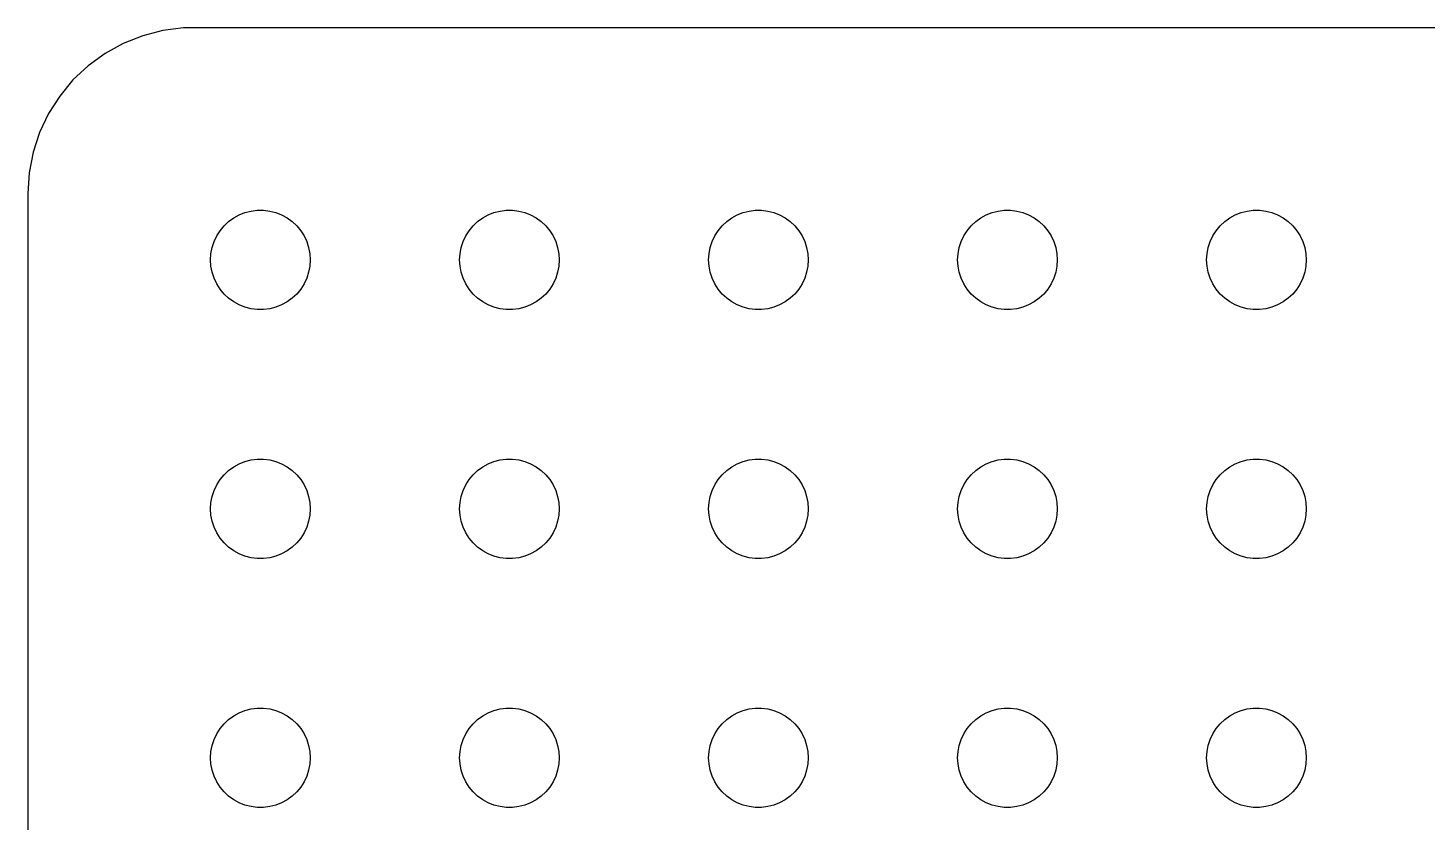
# Model space of a CAD drawing. Header units: metres. Extents: x -180 to 180, y -22 to 22.
# Drawn here: x -179.5 to -137.36, y -1.94 to 21.99 of the extents above; entities that cross this region are included whole.
import ezdxf

# ---------------------------------------------------------------- set-up
doc = ezdxf.new("R2010")
doc.units = ezdxf.units.M

msp = doc.modelspace()

# ---------------------------------------------------------------- linework, layer by layer
for p, q in [((-174.814, 21.9901), (-175.437, 21.9114)), ((174.814, 21.9901), (-174.814, 21.9901)), ((-176.629, 21.5241), (-177.179, 21.2216)), ((-176.045, 21.7553), (-176.629, 21.5241)), ((-175.437, 21.9114), (-176.045, 21.7553)), ((-177.179, 21.2216), (-177.687, 20.8526)), ((-177.687, 20.8526), (-178.145, 20.4227)), ((-178.145, 20.4227), (-178.545, 19.9389)), ((-178.545, 19.9389), (-178.882, 19.4088)), ((-178.882, 19.4088), (-179.149, 18.8406)), ((-179.149, 18.8406), (-179.343, 18.2434)), ((-179.343, 18.2434), (-179.461, 17.6267)), ((-179.461, 17.6267), (-179.5, 17)), ((-179.5, 17), (-179.5, -17)), ((-172.964, 16.4266), (-172.781, 16.4734)), ((-172.781, 16.4734), (-172.594, 16.497)), ((-172.594, 16.497), (-172.406, 16.497)), ((-172.406, 16.497), (-172.219, 16.4734)), ((-172.219, 16.4734), (-172.036, 16.4266)), ((-165.464, 16.4266), (-165.281, 16.4734)), ((-165.281, 16.4734), (-165.094, 16.497)), ((-165.094, 16.497), (-164.906, 16.497)), ((-164.906, 16.497), (-164.719, 16.4734)), ((-164.719, 16.4734), (-164.536, 16.4266)), ((-157.964, 16.4266), (-157.781, 16.4734)), ((-157.781, 16.4734), (-157.594, 16.497)), ((-157.594, 16.497), (-157.406, 16.497)), ((-157.406, 16.497), (-157.219, 16.4734)), ((-157.219, 16.4734), (-157.036, 16.4266)), ((-150.464, 16.4266), (-150.281, 16.4734)), ((-150.281, 16.4734), (-150.094, 16.497)), ((-150.094, 16.497), (-149.906, 16.497)), ((-149.906, 16.497), (-149.719, 16.4734)), ((-149.719, 16.4734), (-149.536, 16.4266)), ((-142.964, 16.4266), (-142.781, 16.4734)), ((-142.781, 16.4734), (-142.594, 16.497)), ((-142.594, 16.497), (-142.406, 16.497)), ((-142.406, 16.497), (-142.219, 16.4734)), ((-142.219, 16.4734), (-142.036, 16.4266)), ((-173.714, 15.8817), (-173.593, 16.0268)), ((-173.593, 16.0268), (-173.456, 16.1558)), ((-173.456, 16.1558), (-173.304, 16.2665)), ((-173.304, 16.2665), (-173.139, 16.3572)), ((-173.139, 16.3572), (-172.964, 16.4266)), ((-172.036, 16.4266), (-171.861, 16.3572)), ((-171.861, 16.3572), (-171.696, 16.2665)), ((-171.696, 16.2665), (-171.544, 16.1558)), ((-171.544, 16.1558), (-171.407, 16.0268)), ((-171.407, 16.0268), (-171.286, 15.8817)), ((-166.214, 15.8817), (-166.093, 16.0268)), ((-166.093, 16.0268), (-165.956, 16.1558)), ((-165.956, 16.1558), (-165.804, 16.2665)), ((-165.804, 16.2665), (-165.639, 16.3572)), ((-165.639, 16.3572), (-165.464, 16.4266)), ((-164.536, 16.4266), (-164.361, 16.3572)), ((-164.361, 16.3572), (-164.196, 16.2665)), ((-164.196, 16.2665), (-164.044, 16.1558)), ((-164.044, 16.1558), (-163.907, 16.0268)), ((-163.907, 16.0268), (-163.786, 15.8817)), ((-158.714, 15.8817), (-158.593, 16.0268)), ((-158.593, 16.0268), (-158.456, 16.1558)), ((-158.456, 16.1558), (-158.304, 16.2665)), ((-158.304, 16.2665), (-158.139, 16.3572)), ((-158.139, 16.3572), (-157.964, 16.4266)), ((-157.036, 16.4266), (-156.861, 16.3572)), ((-156.861, 16.3572), (-156.696, 16.2665)), ((-156.696, 16.2665), (-156.544, 16.1558)), ((-156.544, 16.1558), (-156.407, 16.0268)), ((-156.407, 16.0268), (-156.286, 15.8817)), ((-151.214, 15.8817), (-151.093, 16.0268)), ((-151.093, 16.0268), (-150.956, 16.1558)), ((-150.956, 16.1558), (-150.804, 16.2665)), ((-150.804, 16.2665), (-150.639, 16.3572)), ((-150.639, 16.3572), (-150.464, 16.4266)), ((-149.536, 16.4266), (-149.361, 16.3572)), ((-149.361, 16.3572), (-149.196, 16.2665)), ((-149.196, 16.2665), (-149.044, 16.1558)), ((-149.044, 16.1558), (-148.907, 16.0268)), ((-148.907, 16.0268), (-148.786, 15.8817)), ((-143.714, 15.8817), (-143.593, 16.0268)), ((-143.593, 16.0268), (-143.456, 16.1558)), ((-143.456, 16.1558), (-143.304, 16.2665)), ((-143.304, 16.2665), (-143.139, 16.3572)), ((-143.139, 16.3572), (-142.964, 16.4266)), ((-142.036, 16.4266), (-141.861, 16.3572)), ((-141.861, 16.3572), (-141.696, 16.2665)), ((-141.696, 16.2665), (-141.544, 16.1558)), ((-141.544, 16.1558), (-141.407, 16.0268)), ((-141.407, 16.0268), (-141.286, 15.8817)), ((-173.895, 15.5522), (-173.814, 15.7226)), ((-173.814, 15.7226), (-173.714, 15.8817)), ((-171.286, 15.8817), (-171.186, 15.7226)), ((-171.186, 15.7226), (-171.105, 15.5522)), ((-166.395, 15.5522), (-166.314, 15.7226)), ((-166.314, 15.7226), (-166.214, 15.8817)), ((-163.786, 15.8817), (-163.686, 15.7226)), ((-163.686, 15.7226), (-163.605, 15.5522)), ((-158.895, 15.5522), (-158.814, 15.7226)), ((-158.814, 15.7226), (-158.714, 15.8817)), ((-156.286, 15.8817), (-156.186, 15.7226)), ((-156.186, 15.7226), (-156.105, 15.5522)), ((-151.395, 15.5522), (-151.314, 15.7226)), ((-151.314, 15.7226), (-151.214, 15.8817)), ((-148.786, 15.8817), (-148.686, 15.7226)), ((-148.686, 15.7226), (-148.605, 15.5522)), ((-143.895, 15.5522), (-143.814, 15.7226)), ((-143.814, 15.7226), (-143.714, 15.8817)), ((-141.286, 15.8817), (-141.186, 15.7226)), ((-141.186, 15.7226), (-141.105, 15.5522)), ((-174, 15), (-173.988, 15.188)), ((-173.988, 15.188), (-173.953, 15.373)), ((-173.953, 15.373), (-173.895, 15.5522)), ((-171.105, 15.5522), (-171.047, 15.373)), ((-171.047, 15.373), (-171.012, 15.188)), ((-171.012, 15.188), (-171, 15)), ((-166.5, 15), (-166.488, 15.188)), ((-166.488, 15.188), (-166.453, 15.373)), ((-166.453, 15.373), (-166.395, 15.5522)), ((-163.605, 15.5522), (-163.547, 15.373)), ((-163.547, 15.373), (-163.512, 15.188)), ((-163.512, 15.188), (-163.5, 15)), ((-159, 15), (-158.988, 15.188)), ((-158.988, 15.188), (-158.953, 15.373)), ((-158.953, 15.373), (-158.895, 15.5522)), ((-156.105, 15.5522), (-156.047, 15.373)), ((-156.047, 15.373), (-156.012, 15.188)), ((-156.012, 15.188), (-156, 15)), ((-151.5, 15), (-151.488, 15.188)), ((-151.488, 15.188), (-151.453, 15.373)), ((-151.453, 15.373), (-151.395, 15.5522)), ((-148.605, 15.5522), (-148.547, 15.373)), ((-148.547, 15.373), (-148.512, 15.188)), ((-148.512, 15.188), (-148.5, 15)), ((-144, 15), (-143.988, 15.188)), ((-143.988, 15.188), (-143.953, 15.373)), ((-143.953, 15.373), (-143.895, 15.5522)), ((-141.105, 15.5522), (-141.047, 15.373)), ((-141.047, 15.373), (-141.012, 15.188)), ((-141.012, 15.188), (-141, 15)), ((-173.988, 14.812), (-174, 15)), ((-173.953, 14.627), (-173.988, 14.812)), ((-171.012, 14.812), (-171.047, 14.627)), ((-171, 15), (-171.012, 14.812)), ((-166.488, 14.812), (-166.5, 15)), ((-166.453, 14.627), (-166.488, 14.812)), ((-163.512, 14.812), (-163.547, 14.627)), ((-163.5, 15), (-163.512, 14.812)), ((-158.988, 14.812), (-159, 15)), ((-158.953, 14.627), (-158.988, 14.812)), ((-156.012, 14.812), (-156.047, 14.627)), ((-156, 15), (-156.012, 14.812)), ((-151.488, 14.812), (-151.5, 15)), ((-151.453, 14.627), (-151.488, 14.812)), ((-148.512, 14.812), (-148.547, 14.627)), ((-148.5, 15), (-148.512, 14.812)), ((-143.988, 14.812), (-144, 15)), ((-143.953, 14.627), (-143.988, 14.812)), ((-141.012, 14.812), (-141.047, 14.627)), ((-141, 15), (-141.012, 14.812)), ((-173.895, 14.4478), (-173.953, 14.627)), ((-173.814, 14.2774), (-173.895, 14.4478)), ((-171.105, 14.4478), (-171.186, 14.2774)), ((-171.047, 14.627), (-171.105, 14.4478)), ((-166.395, 14.4478), (-166.453, 14.627)), ((-166.314, 14.2774), (-166.395, 14.4478)), ((-163.605, 14.4478), (-163.686, 14.2774)), ((-163.547, 14.627), (-163.605, 14.4478)), ((-158.895, 14.4478), (-158.953, 14.627)), ((-158.814, 14.2774), (-158.895, 14.4478)), ((-156.105, 14.4478), (-156.186, 14.2774)), ((-156.047, 14.627), (-156.105, 14.4478)), ((-151.395, 14.4478), (-151.453, 14.627)), ((-151.314, 14.2774), (-151.395, 14.4478)), ((-148.605, 14.4478), (-148.686, 14.2774)), ((-148.547, 14.627), (-148.605, 14.4478)), ((-143.895, 14.4478), (-143.953, 14.627)), ((-143.814, 14.2774), (-143.895, 14.4478)), ((-141.105, 14.4478), (-141.186, 14.2774)), ((-141.047, 14.627), (-141.105, 14.4478)), ((-173.714, 14.1183), (-173.814, 14.2774)), ((-173.593, 13.9732), (-173.714, 14.1183)), ((-173.456, 13.8442), (-173.593, 13.9732)), ((-171.407, 13.9732), (-171.544, 13.8442)), ((-171.286, 14.1183), (-171.407, 13.9732)), ((-171.186, 14.2774), (-171.286, 14.1183)), ((-166.214, 14.1183), (-166.314, 14.2774)), ((-166.093, 13.9732), (-166.214, 14.1183)), ((-165.956, 13.8442), (-166.093, 13.9732)), ((-163.907, 13.9732), (-164.044, 13.8442)), ((-163.786, 14.1183), (-163.907, 13.9732)), ((-163.686, 14.2774), (-163.786, 14.1183)), ((-158.714, 14.1183), (-158.814, 14.2774)), ((-158.593, 13.9732), (-158.714, 14.1183)), ((-158.456, 13.8442), (-158.593, 13.9732)), ((-156.407, 13.9732), (-156.544, 13.8442)), ((-156.286, 14.1183), (-156.407, 13.9732)), ((-156.186, 14.2774), (-156.286, 14.1183)), ((-151.214, 14.1183), (-151.314, 14.2774)), ((-151.093, 13.9732), (-151.214, 14.1183)), ((-150.956, 13.8442), (-151.093, 13.9732)), ((-148.907, 13.9732), (-149.044, 13.8442)), ((-148.786, 14.1183), (-148.907, 13.9732)), ((-148.686, 14.2774), (-148.786, 14.1183)), ((-143.714, 14.1183), (-143.814, 14.2774)), ((-143.593, 13.9732), (-143.714, 14.1183)), ((-143.456, 13.8442), (-143.593, 13.9732)), ((-141.407, 13.9732), (-141.544, 13.8442)), ((-141.286, 14.1183), (-141.407, 13.9732)), ((-141.186, 14.2774), (-141.286, 14.1183)), ((-173.304, 13.7335), (-173.456, 13.8442)), ((-173.139, 13.6427), (-173.304, 13.7335)), ((-172.964, 13.5734), (-173.139, 13.6427)), ((-172.781, 13.5266), (-172.964, 13.5734)), ((-172.594, 13.5029), (-172.781, 13.5266)), ((-172.406, 13.5029), (-172.594, 13.5029)), ((-172.219, 13.5266), (-172.406, 13.5029)), ((-172.036, 13.5734), (-172.219, 13.5266)), ((-171.861, 13.6427), (-172.036, 13.5734)), ((-171.696, 13.7335), (-171.861, 13.6427)), ((-171.544, 13.8442), (-171.696, 13.7335)), ((-165.804, 13.7335), (-165.956, 13.8442)), ((-165.639, 13.6427), (-165.804, 13.7335)), ((-165.464, 13.5734), (-165.639, 13.6427)), ((-165.281, 13.5266), (-165.464, 13.5734)), ((-165.094, 13.5029), (-165.281, 13.5266)), ((-164.906, 13.5029), (-165.094, 13.5029)), ((-164.719, 13.5266), (-164.906, 13.5029)), ((-164.536, 13.5734), (-164.719, 13.5266)), ((-164.361, 13.6427), (-164.536, 13.5734)), ((-164.196, 13.7335), (-164.361, 13.6427)), ((-164.044, 13.8442), (-164.196, 13.7335)), ((-158.304, 13.7335), (-158.456, 13.8442)), ((-158.139, 13.6427), (-158.304, 13.7335)), ((-157.964, 13.5734), (-158.139, 13.6427)), ((-157.781, 13.5266), (-157.964, 13.5734)), ((-157.594, 13.5029), (-157.781, 13.5266)), ((-157.406, 13.5029), (-157.594, 13.5029)), ((-157.219, 13.5266), (-157.406, 13.5029)), ((-157.036, 13.5734), (-157.219, 13.5266)), ((-156.861, 13.6427), (-157.036, 13.5734)), ((-156.696, 13.7335), (-156.861, 13.6427)), ((-156.544, 13.8442), (-156.696, 13.7335)), ((-150.804, 13.7335), (-150.956, 13.8442)), ((-150.639, 13.6427), (-150.804, 13.7335)), ((-150.464, 13.5734), (-150.639, 13.6427)), ((-150.281, 13.5266), (-150.464, 13.5734)), ((-150.094, 13.5029), (-150.281, 13.5266)), ((-149.906, 13.5029), (-150.094, 13.5029)), ((-149.719, 13.5266), (-149.906, 13.5029)), ((-149.536, 13.5734), (-149.719, 13.5266)), ((-149.361, 13.6427), (-149.536, 13.5734)), ((-149.196, 13.7335), (-149.361, 13.6427)), ((-149.044, 13.8442), (-149.196, 13.7335)), ((-143.304, 13.7335), (-143.456, 13.8442)), ((-143.139, 13.6427), (-143.304, 13.7335)), ((-142.964, 13.5734), (-143.139, 13.6427)), ((-142.781, 13.5266), (-142.964, 13.5734)), ((-142.594, 13.5029), (-142.781, 13.5266)), ((-142.406, 13.5029), (-142.594, 13.5029)), ((-142.219, 13.5266), (-142.406, 13.5029)), ((-142.036, 13.5734), (-142.219, 13.5266)), ((-141.861, 13.6427), (-142.036, 13.5734)), ((-141.696, 13.7335), (-141.861, 13.6427)), ((-141.544, 13.8442), (-141.696, 13.7335)), ((-173.304, 8.76648), (-173.139, 8.85724)), ((-173.139, 8.85724), (-172.964, 8.92657)), ((-172.964, 8.92657), (-172.781, 8.97342)), ((-172.781, 8.97342), (-172.594, 8.99704)), ((-172.594, 8.99704), (-172.406, 8.99704)), ((-172.406, 8.99704), (-172.219, 8.97342)), ((-172.219, 8.97342), (-172.036, 8.92657)), ((-172.036, 8.92657), (-171.861, 8.85724)), ((-171.861, 8.85724), (-171.696, 8.76648)), ((-165.804, 8.76648), (-165.639, 8.85724)), ((-165.639, 8.85724), (-165.464, 8.92657)), ((-165.464, 8.92657), (-165.281, 8.97342)), ((-165.281, 8.97342), (-165.094, 8.99704)), ((-165.094, 8.99704), (-164.906, 8.99704)), ((-164.906, 8.99704), (-164.719, 8.97342)), ((-164.719, 8.97342), (-164.536, 8.92657)), ((-164.536, 8.92657), (-164.361, 8.85724)), ((-164.361, 8.85724), (-164.196, 8.76648)), ((-158.304, 8.76648), (-158.139, 8.85724)), ((-158.139, 8.85724), (-157.964, 8.92657)), ((-157.964, 8.92657), (-157.781, 8.97342)), ((-157.781, 8.97342), (-157.594, 8.99704)), ((-157.594, 8.99704), (-157.406, 8.99704)), ((-157.406, 8.99704), (-157.219, 8.97342)), ((-157.219, 8.97342), (-157.036, 8.92657)), ((-157.036, 8.92657), (-156.861, 8.85724)), ((-156.861, 8.85724), (-156.696, 8.76648)), ((-150.804, 8.76648), (-150.639, 8.85724)), ((-150.639, 8.85724), (-150.464, 8.92657)), ((-150.464, 8.92657), (-150.281, 8.97342)), ((-150.281, 8.97342), (-150.094, 8.99704)), ((-150.094, 8.99704), (-149.906, 8.99704)), ((-149.906, 8.99704), (-149.719, 8.97342)), ((-149.719, 8.97342), (-149.536, 8.92657)), ((-149.536, 8.92657), (-149.361, 8.85724)), ((-149.361, 8.85724), (-149.196, 8.76648)), ((-143.304, 8.76648), (-143.139, 8.85724)), ((-143.139, 8.85724), (-142.964, 8.92657)), ((-142.964, 8.92657), (-142.781, 8.97342)), ((-142.781, 8.97342), (-142.594, 8.99704)), ((-142.594, 8.99704), (-142.406, 8.99704)), ((-142.406, 8.99704), (-142.219, 8.97342)), ((-142.219, 8.97342), (-142.036, 8.92657)), ((-142.036, 8.92657), (-141.861, 8.85724)), ((-141.861, 8.85724), (-141.696, 8.76648)), ((-173.714, 8.38167), (-173.593, 8.52681)), ((-173.593, 8.52681), (-173.456, 8.65576)), ((-173.456, 8.65576), (-173.304, 8.76648)), ((-171.696, 8.76648), (-171.544, 8.65576)), ((-171.544, 8.65576), (-171.407, 8.52681)), ((-171.407, 8.52681), (-171.286, 8.38167)), ((-166.214, 8.38167), (-166.093, 8.52681)), ((-166.093, 8.52681), (-165.956, 8.65576)), ((-165.956, 8.65576), (-165.804, 8.76648)), ((-164.196, 8.76648), (-164.044, 8.65576)), ((-164.044, 8.65576), (-163.907, 8.52681)), ((-163.907, 8.52681), (-163.786, 8.38167)), ((-158.714, 8.38167), (-158.593, 8.52681)), ((-158.593, 8.52681), (-158.456, 8.65576)), ((-158.456, 8.65576), (-158.304, 8.76648)), ((-156.696, 8.76648), (-156.544, 8.65576)), ((-156.544, 8.65576), (-156.407, 8.52681)), ((-156.407, 8.52681), (-156.286, 8.38167)), ((-151.214, 8.38167), (-151.093, 8.52681)), ((-151.093, 8.52681), (-150.956, 8.65576)), ((-150.956, 8.65576), (-150.804, 8.76648)), ((-149.196, 8.76648), (-149.044, 8.65576)), ((-149.044, 8.65576), (-148.907, 8.52681)), ((-148.907, 8.52681), (-148.786, 8.38167)), ((-143.714, 8.38167), (-143.593, 8.52681)), ((-143.593, 8.52681), (-143.456, 8.65576)), ((-143.456, 8.65576), (-143.304, 8.76648)), ((-141.696, 8.76648), (-141.544, 8.65576)), ((-141.544, 8.65576), (-141.407, 8.52681)), ((-141.407, 8.52681), (-141.286, 8.38167)), ((-173.953, 7.87303), (-173.895, 8.05219)), ((-173.895, 8.05219), (-173.814, 8.22263)), ((-173.814, 8.22263), (-173.714, 8.38167)), ((-171.286, 8.38167), (-171.186, 8.22263)), ((-171.186, 8.22263), (-171.105, 8.05219)), ((-171.105, 8.05219), (-171.047, 7.87303)), ((-166.453, 7.87303), (-166.395, 8.05219)), ((-166.395, 8.05219), (-166.314, 8.22263)), ((-166.314, 8.22263), (-166.214, 8.38167)), ((-163.786, 8.38167), (-163.686, 8.22263)), ((-163.686, 8.22263), (-163.605, 8.05219)), ((-163.605, 8.05219), (-163.547, 7.87303)), ((-158.953, 7.87303), (-158.895, 8.05219)), ((-158.895, 8.05219), (-158.814, 8.22263)), ((-158.814, 8.22263), (-158.714, 8.38167)), ((-156.286, 8.38167), (-156.186, 8.22263)), ((-156.186, 8.22263), (-156.105, 8.05219)), ((-156.105, 8.05219), (-156.047, 7.87303)), ((-151.453, 7.87303), (-151.395, 8.05219)), ((-151.395, 8.05219), (-151.314, 8.22263)), ((-151.314, 8.22263), (-151.214, 8.38167)), ((-148.786, 8.38167), (-148.686, 8.22263)), ((-148.686, 8.22263), (-148.605, 8.05219)), ((-148.605, 8.05219), (-148.547, 7.87303)), ((-143.953, 7.87303), (-143.895, 8.05219)), ((-143.895, 8.05219), (-143.814, 8.22263)), ((-143.814, 8.22263), (-143.714, 8.38167)), ((-141.286, 8.38167), (-141.186, 8.22263)), ((-141.186, 8.22263), (-141.105, 8.05219)), ((-141.105, 8.05219), (-141.047, 7.87303)), ((-174, 7.5), (-173.988, 7.68799)), ((-173.988, 7.68799), (-173.953, 7.87303)), ((-171.047, 7.87303), (-171.012, 7.68799)), ((-171.012, 7.68799), (-171, 7.5)), ((-166.5, 7.5), (-166.488, 7.68799)), ((-166.488, 7.68799), (-166.453, 7.87303)), ((-163.547, 7.87303), (-163.512, 7.68799)), ((-163.512, 7.68799), (-163.5, 7.5)), ((-159, 7.5), (-158.988, 7.68799)), ((-158.988, 7.68799), (-158.953, 7.87303)), ((-156.047, 7.87303), (-156.012, 7.68799)), ((-156.012, 7.68799), (-156, 7.5)), ((-151.5, 7.5), (-151.488, 7.68799)), ((-151.488, 7.68799), (-151.453, 7.87303)), ((-148.547, 7.87303), (-148.512, 7.68799)), ((-148.512, 7.68799), (-148.5, 7.5)), ((-144, 7.5), (-143.988, 7.68799)), ((-143.988, 7.68799), (-143.953, 7.87303)), ((-141.047, 7.87303), (-141.012, 7.68799)), ((-141.012, 7.68799), (-141, 7.5)), ((-173.988, 7.312), (-174, 7.5)), ((-173.953, 7.12695), (-173.988, 7.312)), ((-171.012, 7.312), (-171.047, 7.12695)), ((-171, 7.5), (-171.012, 7.312)), ((-166.488, 7.312), (-166.5, 7.5)), ((-166.453, 7.12695), (-166.488, 7.312)), ((-163.512, 7.312), (-163.547, 7.12695)), ((-163.5, 7.5), (-163.512, 7.312)), ((-158.988, 7.312), (-159, 7.5)), ((-158.953, 7.12695), (-158.988, 7.312)), ((-156.012, 7.312), (-156.047, 7.12695)), ((-156, 7.5), (-156.012, 7.312)), ((-151.488, 7.312), (-151.5, 7.5)), ((-151.453, 7.12695), (-151.488, 7.312)), ((-148.512, 7.312), (-148.547, 7.12695)), ((-148.5, 7.5), (-148.512, 7.312)), ((-143.988, 7.312), (-144, 7.5)), ((-143.953, 7.12695), (-143.988, 7.312)), ((-141.012, 7.312), (-141.047, 7.12695)), ((-141, 7.5), (-141.012, 7.312)), ((-173.895, 6.9478), (-173.953, 7.12695)), ((-173.814, 6.77736), (-173.895, 6.9478)), ((-173.714, 6.61832), (-173.814, 6.77736)), ((-171.186, 6.77736), (-171.286, 6.61832)), ((-171.105, 6.9478), (-171.186, 6.77736)), ((-171.047, 7.12695), (-171.105, 6.9478)), ((-166.395, 6.9478), (-166.453, 7.12695)), ((-166.314, 6.77736), (-166.395, 6.9478)), ((-166.214, 6.61832), (-166.314, 6.77736)), ((-163.686, 6.77736), (-163.786, 6.61832)), ((-163.605, 6.9478), (-163.686, 6.77736)), ((-163.547, 7.12695), (-163.605, 6.9478)), ((-158.895, 6.9478), (-158.953, 7.12695)), ((-158.814, 6.77736), (-158.895, 6.9478)), ((-158.714, 6.61832), (-158.814, 6.77736)), ((-156.186, 6.77736), (-156.286, 6.61832)), ((-156.105, 6.9478), (-156.186, 6.77736)), ((-156.047, 7.12695), (-156.105, 6.9478)), ((-151.395, 6.9478), (-151.453, 7.12695)), ((-151.314, 6.77736), (-151.395, 6.9478)), ((-151.214, 6.61832), (-151.314, 6.77736)), ((-148.686, 6.77736), (-148.786, 6.61832)), ((-148.605, 6.9478), (-148.686, 6.77736)), ((-148.547, 7.12695), (-148.605, 6.9478)), ((-143.895, 6.9478), (-143.953, 7.12695)), ((-143.814, 6.77736), (-143.895, 6.9478)), ((-143.714, 6.61832), (-143.814, 6.77736)), ((-141.186, 6.77736), (-141.286, 6.61832)), ((-141.105, 6.9478), (-141.186, 6.77736)), ((-141.047, 7.12695), (-141.105, 6.9478)), ((-173.593, 6.47318), (-173.714, 6.61832)), ((-173.456, 6.34422), (-173.593, 6.47318)), ((-173.304, 6.23351), (-173.456, 6.34422)), ((-171.544, 6.34422), (-171.696, 6.23351)), ((-171.407, 6.47318), (-171.544, 6.34422)), ((-171.286, 6.61832), (-171.407, 6.47318)), ((-166.093, 6.47318), (-166.214, 6.61832)), ((-165.956, 6.34422), (-166.093, 6.47318)), ((-165.804, 6.23351), (-165.956, 6.34422)), ((-164.044, 6.34422), (-164.196, 6.23351)), ((-163.907, 6.47318), (-164.044, 6.34422)), ((-163.786, 6.61832), (-163.907, 6.47318)), ((-158.593, 6.47318), (-158.714, 6.61832)), ((-158.456, 6.34422), (-158.593, 6.47318)), ((-158.304, 6.23351), (-158.456, 6.34422)), ((-156.544, 6.34422), (-156.696, 6.23351)), ((-156.407, 6.47318), (-156.544, 6.34422)), ((-156.286, 6.61832), (-156.407, 6.47318)), ((-151.093, 6.47318), (-151.214, 6.61832)), ((-150.956, 6.34422), (-151.093, 6.47318)), ((-150.804, 6.23351), (-150.956, 6.34422)), ((-149.044, 6.34422), (-149.196, 6.23351)), ((-148.907, 6.47318), (-149.044, 6.34422)), ((-148.786, 6.61832), (-148.907, 6.47318)), ((-143.593, 6.47318), (-143.714, 6.61832)), ((-143.456, 6.34422), (-143.593, 6.47318)), ((-143.304, 6.23351), (-143.456, 6.34422)), ((-141.544, 6.34422), (-141.696, 6.23351)), ((-141.407, 6.47318), (-141.544, 6.34422)), ((-141.286, 6.61832), (-141.407, 6.47318)), ((-173.139, 6.14275), (-173.304, 6.23351)), ((-172.964, 6.07341), (-173.139, 6.14275)), ((-172.781, 6.02657), (-172.964, 6.07341)), ((-172.594, 6.00294), (-172.781, 6.02657)), ((-172.406, 6.00294), (-172.594, 6.00294)), ((-172.219, 6.02657), (-172.406, 6.00294)), ((-172.036, 6.07341), (-172.219, 6.02657)), ((-171.861, 6.14275), (-172.036, 6.07341)), ((-171.696, 6.23351), (-171.861, 6.14275)), ((-165.639, 6.14275), (-165.804, 6.23351)), ((-165.464, 6.07341), (-165.639, 6.14275)), ((-165.281, 6.02657), (-165.464, 6.07341)), ((-165.094, 6.00294), (-165.281, 6.02657)), ((-164.906, 6.00294), (-165.094, 6.00294)), ((-164.719, 6.02657), (-164.906, 6.00294)), ((-164.536, 6.07341), (-164.719, 6.02657)), ((-164.361, 6.14275), (-164.536, 6.07341)), ((-164.196, 6.23351), (-164.361, 6.14275)), ((-158.139, 6.14275), (-158.304, 6.23351)), ((-157.964, 6.07341), (-158.139, 6.14275)), ((-157.781, 6.02657), (-157.964, 6.07341)), ((-157.594, 6.00294), (-157.781, 6.02657)), ((-157.406, 6.00294), (-157.594, 6.00294)), ((-157.219, 6.02657), (-157.406, 6.00294)), ((-157.036, 6.07341), (-157.219, 6.02657)), ((-156.861, 6.14275), (-157.036, 6.07341)), ((-156.696, 6.23351), (-156.861, 6.14275)), ((-150.639, 6.14275), (-150.804, 6.23351)), ((-150.464, 6.07341), (-150.639, 6.14275)), ((-150.281, 6.02657), (-150.464, 6.07341)), ((-150.094, 6.00294), (-150.281, 6.02657)), ((-149.906, 6.00294), (-150.094, 6.00294)), ((-149.719, 6.02657), (-149.906, 6.00294)), ((-149.536, 6.07341), (-149.719, 6.02657)), ((-149.361, 6.14275), (-149.536, 6.07341)), ((-149.196, 6.23351), (-149.361, 6.14275)), ((-143.139, 6.14275), (-143.304, 6.23351)), ((-142.964, 6.07341), (-143.139, 6.14275)), ((-142.781, 6.02657), (-142.964, 6.07341)), ((-142.594, 6.00294), (-142.781, 6.02657)), ((-142.406, 6.00294), (-142.594, 6.00294)), ((-142.219, 6.02657), (-142.406, 6.00294)), ((-142.036, 6.07341), (-142.219, 6.02657)), ((-141.861, 6.14275), (-142.036, 6.07341)), ((-141.696, 6.23351), (-141.861, 6.14275)), ((-173.456, 1.15576), (-173.304, 1.26648)), ((-173.304, 1.26648), (-173.139, 1.35724)), ((-173.139, 1.35724), (-172.964, 1.42657)), ((-172.964, 1.42657), (-172.781, 1.47342)), ((-172.781, 1.47342), (-172.594, 1.49704)), ((-172.594, 1.49704), (-172.406, 1.49704)), ((-172.406, 1.49704), (-172.219, 1.47342)), ((-172.219, 1.47342), (-172.036, 1.42657)), ((-172.036, 1.42657), (-171.861, 1.35724)), ((-171.861, 1.35724), (-171.696, 1.26648)), ((-171.696, 1.26648), (-171.544, 1.15576)), ((-165.956, 1.15576), (-165.804, 1.26648)), ((-165.804, 1.26648), (-165.639, 1.35724)), ((-165.639, 1.35724), (-165.464, 1.42657)), ((-165.464, 1.42657), (-165.281, 1.47342)), ((-165.281, 1.47342), (-165.094, 1.49704)), ((-165.094, 1.49704), (-164.906, 1.49704)), ((-164.906, 1.49704), (-164.719, 1.47342)), ((-164.719, 1.47342), (-164.536, 1.42657)), ((-164.536, 1.42657), (-164.361, 1.35724)), ((-164.361, 1.35724), (-164.196, 1.26648)), ((-164.196, 1.26648), (-164.044, 1.15576)), ((-158.456, 1.15576), (-158.304, 1.26648)), ((-158.304, 1.26648), (-158.139, 1.35724)), ((-158.139, 1.35724), (-157.964, 1.42657)), ((-157.964, 1.42657), (-157.781, 1.47342)), ((-157.781, 1.47342), (-157.594, 1.49704)), ((-157.594, 1.49704), (-157.406, 1.49704)), ((-157.406, 1.49704), (-157.219, 1.47342)), ((-157.219, 1.47342), (-157.036, 1.42657)), ((-157.036, 1.42657), (-156.861, 1.35724)), ((-156.861, 1.35724), (-156.696, 1.26648)), ((-156.696, 1.26648), (-156.544, 1.15576)), ((-150.956, 1.15576), (-150.804, 1.26648)), ((-150.804, 1.26648), (-150.639, 1.35724)), ((-150.639, 1.35724), (-150.464, 1.42657)), ((-150.464, 1.42657), (-150.281, 1.47342)), ((-150.281, 1.47342), (-150.094, 1.49704)), ((-150.094, 1.49704), (-149.906, 1.49704)), ((-149.906, 1.49704), (-149.719, 1.47342)), ((-149.719, 1.47342), (-149.536, 1.42657)), ((-149.536, 1.42657), (-149.361, 1.35724)), ((-149.361, 1.35724), (-149.196, 1.26648)), ((-149.196, 1.26648), (-149.044, 1.15576)), ((-143.456, 1.15576), (-143.304, 1.26648)), ((-143.304, 1.26648), (-143.139, 1.35724)), ((-143.139, 1.35724), (-142.964, 1.42657)), ((-142.964, 1.42657), (-142.781, 1.47342)), ((-142.781, 1.47342), (-142.594, 1.49704)), ((-142.594, 1.49704), (-142.406, 1.49704)), ((-142.406, 1.49704), (-142.219, 1.47342)), ((-142.219, 1.47342), (-142.036, 1.42657)), ((-142.036, 1.42657), (-141.861, 1.35724)), ((-141.861, 1.35724), (-141.696, 1.26648)), ((-141.696, 1.26648), (-141.544, 1.15576)), ((-173.814, 0.722626), (-173.714, 0.881668)), ((-173.714, 0.881668), (-173.593, 1.02681)), ((-173.593, 1.02681), (-173.456, 1.15576)), ((-171.544, 1.15576), (-171.407, 1.02681)), ((-171.407, 1.02681), (-171.286, 0.881668)), ((-171.286, 0.881668), (-171.186, 0.722626)), ((-166.314, 0.722626), (-166.214, 0.881668)), ((-166.214, 0.881668), (-166.093, 1.02681)), ((-166.093, 1.02681), (-165.956, 1.15576)), ((-164.044, 1.15576), (-163.907, 1.02681)), ((-163.907, 1.02681), (-163.786, 0.881668)), ((-163.786, 0.881668), (-163.686, 0.722626)), ((-158.814, 0.722626), (-158.714, 0.881668)), ((-158.714, 0.881668), (-158.593, 1.02681)), ((-158.593, 1.02681), (-158.456, 1.15576)), ((-156.544, 1.15576), (-156.407, 1.02681)), ((-156.407, 1.02681), (-156.286, 0.881668)), ((-156.286, 0.881668), (-156.186, 0.722626)), ((-151.314, 0.722626), (-151.214, 0.881668)), ((-151.214, 0.881668), (-151.093, 1.02681)), ((-151.093, 1.02681), (-150.956, 1.15576)), ((-149.044, 1.15576), (-148.907, 1.02681)), ((-148.907, 1.02681), (-148.786, 0.881668)), ((-148.786, 0.881668), (-148.686, 0.722626)), ((-143.814, 0.722626), (-143.714, 0.881668)), ((-143.714, 0.881668), (-143.593, 1.02681)), ((-143.593, 1.02681), (-143.456, 1.15576)), ((-141.544, 1.15576), (-141.407, 1.02681)), ((-141.407, 1.02681), (-141.286, 0.881668)), ((-141.286, 0.881668), (-141.186, 0.722626)), ((-173.953, 0.373032), (-173.895, 0.552185)), ((-173.895, 0.552185), (-173.814, 0.722626)), ((-171.186, 0.722626), (-171.105, 0.552185)), ((-171.105, 0.552185), (-171.047, 0.373032)), ((-166.453, 0.373032), (-166.395, 0.552185)), ((-166.395, 0.552185), (-166.314, 0.722626)), ((-163.686, 0.722626), (-163.605, 0.552185)), ((-163.605, 0.552185), (-163.547, 0.373032)), ((-158.953, 0.373032), (-158.895, 0.552185)), ((-158.895, 0.552185), (-158.814, 0.722626)), ((-156.186, 0.722626), (-156.105, 0.552185)), ((-156.105, 0.552185), (-156.047, 0.373032)), ((-151.453, 0.373032), (-151.395, 0.552185)), ((-151.395, 0.552185), (-151.314, 0.722626)), ((-148.686, 0.722626), (-148.605, 0.552185)), ((-148.605, 0.552185), (-148.547, 0.373032)), ((-143.953, 0.373032), (-143.895, 0.552185)), ((-143.895, 0.552185), (-143.814, 0.722626)), ((-141.186, 0.722626), (-141.105, 0.552185)), ((-141.105, 0.552185), (-141.047, 0.373032)), ((-174, 0), (-173.988, 0.187988)), ((-173.988, -0.187988), (-174, 0)), ((-173.988, 0.187988), (-173.953, 0.373032)), ((-171.047, 0.373032), (-171.012, 0.187988)), ((-171.012, 0.187988), (-171, 0)), ((-171, 0), (-171.012, -0.187988)), ((-166.5, 0), (-166.488, 0.187988)), ((-166.488, -0.187988), (-166.5, 0)), ((-166.488, 0.187988), (-166.453, 0.373032)), ((-163.547, 0.373032), (-163.512, 0.187988)), ((-163.512, 0.187988), (-163.5, 0)), ((-163.5, 0), (-163.512, -0.187988)), ((-159, 0), (-158.988, 0.187988)), ((-158.988, -0.187988), (-159, 0)), ((-158.988, 0.187988), (-158.953, 0.373032)), ((-156.047, 0.373032), (-156.012, 0.187988)), ((-156.012, 0.187988), (-156, 0)), ((-156, 0), (-156.012, -0.187988)), ((-151.5, 0), (-151.488, 0.187988)), ((-151.488, -0.187988), (-151.5, 0)), ((-151.488, 0.187988), (-151.453, 0.373032)), ((-148.547, 0.373032), (-148.512, 0.187988)), ((-148.512, 0.187988), (-148.5, 0)), ((-148.5, 0), (-148.512, -0.187988)), ((-144, 0), (-143.988, 0.187988)), ((-143.988, -0.187988), (-144, 0)), ((-143.988, 0.187988), (-143.953, 0.373032)), ((-141.047, 0.373032), (-141.012, 0.187988)), ((-141.012, 0.187988), (-141, 0)), ((-141, 0), (-141.012, -0.187988)), ((-173.953, -0.373032), (-173.988, -0.187988)), ((-173.895, -0.552185), (-173.953, -0.373032)), ((-171.047, -0.373032), (-171.105, -0.552185)), ((-171.012, -0.187988), (-171.047, -0.373032)), ((-166.453, -0.373032), (-166.488, -0.187988)), ((-166.395, -0.552185), (-166.453, -0.373032)), ((-163.547, -0.373032), (-163.605, -0.552185)), ((-163.512, -0.187988), (-163.547, -0.373032)), ((-158.953, -0.373032), (-158.988, -0.187988)), ((-158.895, -0.552185), (-158.953, -0.373032)), ((-156.047, -0.373032), (-156.105, -0.552185)), ((-156.012, -0.187988), (-156.047, -0.373032)), ((-151.453, -0.373032), (-151.488, -0.187988)), ((-151.395, -0.552185), (-151.453, -0.373032)), ((-148.547, -0.373032), (-148.605, -0.552185)), ((-148.512, -0.187988), (-148.547, -0.373032)), ((-143.953, -0.373032), (-143.988, -0.187988)), ((-143.895, -0.552185), (-143.953, -0.373032)), ((-141.047, -0.373032), (-141.105, -0.552185)), ((-141.012, -0.187988), (-141.047, -0.373032)), ((-173.814, -0.722626), (-173.895, -0.552185)), ((-173.714, -0.881668), (-173.814, -0.722626)), ((-171.186, -0.722626), (-171.286, -0.881668)), ((-171.105, -0.552185), (-171.186, -0.722626)), ((-166.314, -0.722626), (-166.395, -0.552185)), ((-166.214, -0.881668), (-166.314, -0.722626)), ((-163.686, -0.722626), (-163.786, -0.881668)), ((-163.605, -0.552185), (-163.686, -0.722626)), ((-158.814, -0.722626), (-158.895, -0.552185)), ((-158.714, -0.881668), (-158.814, -0.722626)), ((-156.186, -0.722626), (-156.286, -0.881668)), ((-156.105, -0.552185), (-156.186, -0.722626)), ((-151.314, -0.722626), (-151.395, -0.552185)), ((-151.214, -0.881668), (-151.314, -0.722626)), ((-148.686, -0.722626), (-148.786, -0.881668)), ((-148.605, -0.552185), (-148.686, -0.722626)), ((-143.814, -0.722626), (-143.895, -0.552185)), ((-143.714, -0.881668), (-143.814, -0.722626)), ((-141.186, -0.722626), (-141.286, -0.881668)), ((-141.105, -0.552185), (-141.186, -0.722626)), ((-173.593, -1.02681), (-173.714, -0.881668)), ((-173.456, -1.15576), (-173.593, -1.02681)), ((-173.304, -1.26648), (-173.456, -1.15576)), ((-171.544, -1.15576), (-171.696, -1.26648)), ((-171.407, -1.02681), (-171.544, -1.15576)), ((-171.286, -0.881668), (-171.407, -1.02681)), ((-166.093, -1.02681), (-166.214, -0.881668)), ((-165.956, -1.15576), (-166.093, -1.02681)), ((-165.804, -1.26648), (-165.956, -1.15576)), ((-164.044, -1.15576), (-164.196, -1.26648)), ((-163.907, -1.02681), (-164.044, -1.15576)), ((-163.786, -0.881668), (-163.907, -1.02681)), ((-158.593, -1.02681), (-158.714, -0.881668)), ((-158.456, -1.15576), (-158.593, -1.02681)), ((-158.304, -1.26648), (-158.456, -1.15576)), ((-156.544, -1.15576), (-156.696, -1.26648)), ((-156.407, -1.02681), (-156.544, -1.15576)), ((-156.286, -0.881668), (-156.407, -1.02681)), ((-151.093, -1.02681), (-151.214, -0.881668)), ((-150.956, -1.15576), (-151.093, -1.02681)), ((-150.804, -1.26648), (-150.956, -1.15576)), ((-149.044, -1.15576), (-149.196, -1.26648)), ((-148.907, -1.02681), (-149.044, -1.15576)), ((-148.786, -0.881668), (-148.907, -1.02681)), ((-143.593, -1.02681), (-143.714, -0.881668)), ((-143.456, -1.15576), (-143.593, -1.02681)), ((-143.304, -1.26648), (-143.456, -1.15576)), ((-141.544, -1.15576), (-141.696, -1.26648)), ((-141.407, -1.02681), (-141.544, -1.15576)), ((-141.286, -0.881668), (-141.407, -1.02681)), ((-173.139, -1.35724), (-173.304, -1.26648)), ((-172.964, -1.42657), (-173.139, -1.35724)), ((-172.781, -1.47342), (-172.964, -1.42657)), ((-172.594, -1.49704), (-172.781, -1.47342)), ((-172.406, -1.49704), (-172.594, -1.49704)), ((-172.219, -1.47342), (-172.406, -1.49704)), ((-172.036, -1.42657), (-172.219, -1.47342)), ((-171.861, -1.35724), (-172.036, -1.42657)), ((-171.696, -1.26648), (-171.861, -1.35724)), ((-165.639, -1.35724), (-165.804, -1.26648)), ((-165.464, -1.42657), (-165.639, -1.35724)), ((-165.281, -1.47342), (-165.464, -1.42657)), ((-165.094, -1.49704), (-165.281, -1.47342)), ((-164.906, -1.49704), (-165.094, -1.49704)), ((-164.719, -1.47342), (-164.906, -1.49704)), ((-164.536, -1.42657), (-164.719, -1.47342)), ((-164.361, -1.35724), (-164.536, -1.42657)), ((-164.196, -1.26648), (-164.361, -1.35724)), ((-158.139, -1.35724), (-158.304, -1.26648)), ((-157.964, -1.42657), (-158.139, -1.35724)), ((-157.781, -1.47342), (-157.964, -1.42657)), ((-157.594, -1.49704), (-157.781, -1.47342)), ((-157.406, -1.49704), (-157.594, -1.49704)), ((-157.219, -1.47342), (-157.406, -1.49704)), ((-157.036, -1.42657), (-157.219, -1.47342)), ((-156.861, -1.35724), (-157.036, -1.42657)), ((-156.696, -1.26648), (-156.861, -1.35724)), ((-150.639, -1.35724), (-150.804, -1.26648)), ((-150.464, -1.42657), (-150.639, -1.35724)), ((-150.281, -1.47342), (-150.464, -1.42657)), ((-150.094, -1.49704), (-150.281, -1.47342)), ((-149.906, -1.49704), (-150.094, -1.49704)), ((-149.719, -1.47342), (-149.906, -1.49704)), ((-149.536, -1.42657), (-149.719, -1.47342)), ((-149.361, -1.35724), (-149.536, -1.42657)), ((-149.196, -1.26648), (-149.361, -1.35724)), ((-143.139, -1.35724), (-143.304, -1.26648)), ((-142.964, -1.42657), (-143.139, -1.35724)), ((-142.781, -1.47342), (-142.964, -1.42657)), ((-142.594, -1.49704), (-142.781, -1.47342)), ((-142.406, -1.49704), (-142.594, -1.49704)), ((-142.219, -1.47342), (-142.406, -1.49704)), ((-142.036, -1.42657), (-142.219, -1.47342)), ((-141.861, -1.35724), (-142.036, -1.42657)), ((-141.696, -1.26648), (-141.861, -1.35724))]:
    msp.add_line(p, q)

doc.saveas('drawing.dxf')
